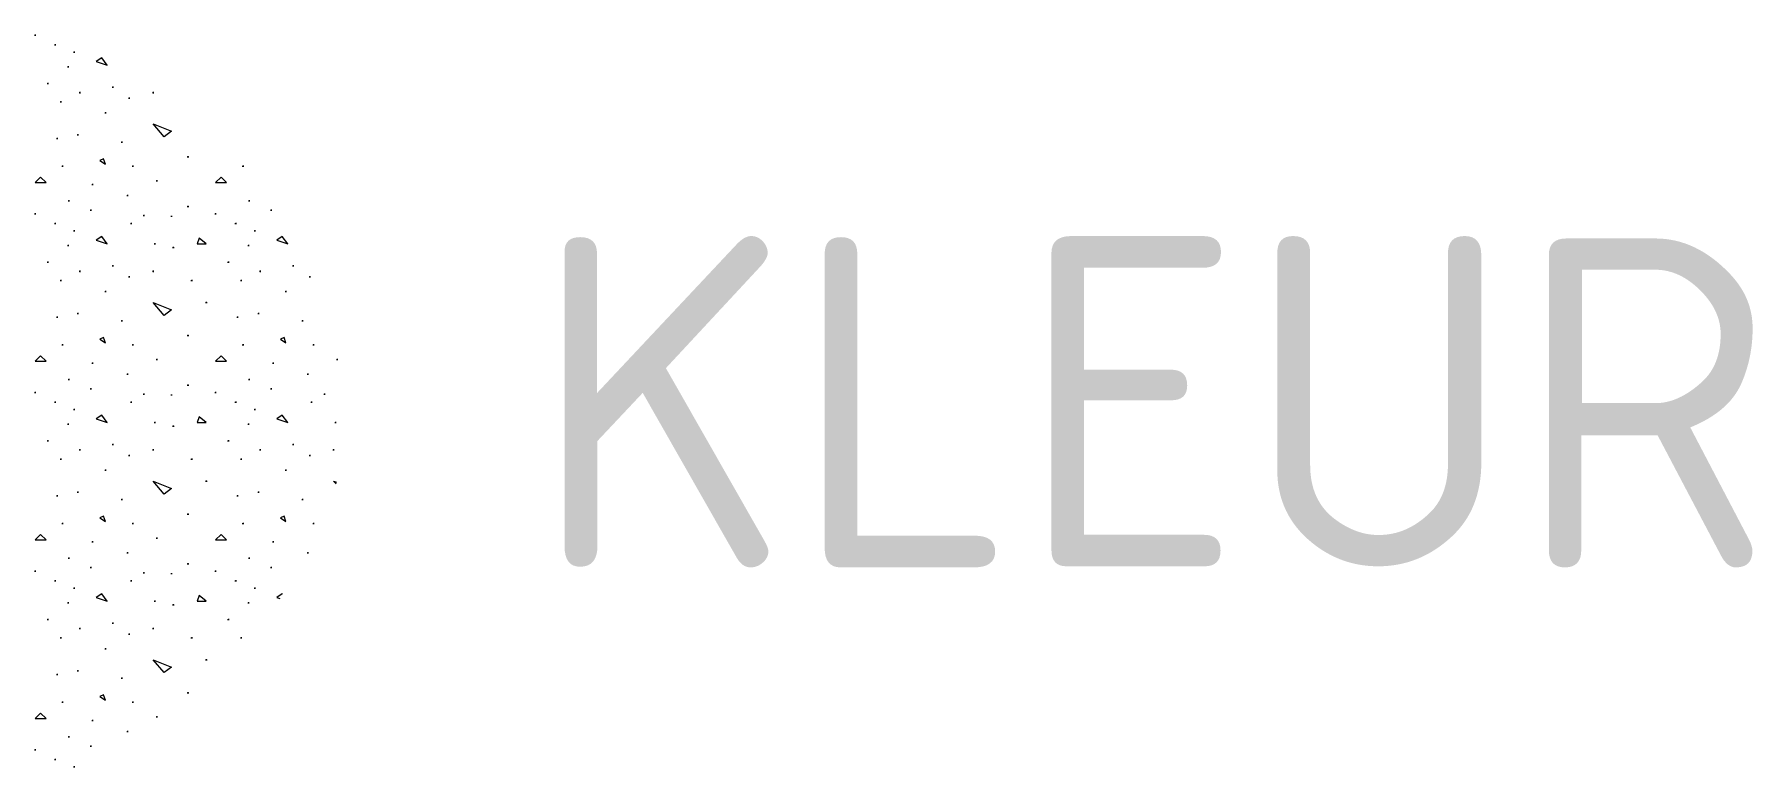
# Model space of a CAD drawing. Header units: metres. Extents: x -5.5 to 13.2, y -2.9 to 3.
# Drawn here: x 3.82 to 13.19, y -1.99 to 2.01 of the extents above; entities that cross this region are included whole.
import ezdxf
from ezdxf.enums import TextEntityAlignment as Align

# ---------------------------------------------------------------- set-up
doc = ezdxf.new("R2010")
doc.units = ezdxf.units.M
doc.styles.add('NLCS-ISO', font='NLCS-ISO.ttf')

msp = doc.modelspace()

# ---------------------------------------------------------------- linework, layer by layer
for p, q in [((3.8181, 2.0014), (3.8256, 2.0014)), ((3.8219, 2.0051), (3.8219, 1.9976)), ((3.9281, 1.9476), (3.9356, 1.9476)), ((3.9318, 1.9513), (3.9318, 1.9439)), ((4.032, 1.9076), (4.0395, 1.9076)), ((4.0358, 1.9113), (4.0358, 1.9038)), ((4.1857, 1.8776), (4.1557, 1.8576)), ((4.2158, 1.8376), (4.1857, 1.8776)), ((3.9981, 1.8276), (4.0019, 1.8276)), ((4.0019, 1.8313), (4.0019, 1.8238)), ((4.1557, 1.8576), (4.2158, 1.8376)), ((3.8881, 1.7376), (3.8956, 1.7376)), ((3.8919, 1.7413), (3.8919, 1.7338)), ((4.062, 1.6876), (4.0695, 1.6876)), ((4.0658, 1.6913), (4.0658, 1.6838)), ((4.242, 1.7176), (4.2495, 1.7176)), ((4.2458, 1.7213), (4.2458, 1.7138)), ((4.462, 1.6876), (4.4695, 1.6876)), ((4.4658, 1.6913), (4.4658, 1.6838)), ((3.9581, 1.6376), (3.9656, 1.6376)), ((3.9619, 1.6413), (3.9619, 1.6338)), ((4.332, 1.6576), (4.3395, 1.6576)), ((4.3358, 1.6613), (4.3358, 1.6538)), ((4.202, 1.5776), (4.2095, 1.5776)), ((4.2058, 1.5814), (4.2058, 1.5738)), ((4.4658, 1.5176), (4.5657, 1.4776)), ((4.5258, 1.4476), (4.4658, 1.5176)), ((3.9381, 1.4376), (3.9456, 1.4376)), ((3.9419, 1.4413), (3.9419, 1.4339)), ((4.052, 1.4576), (4.0595, 1.4576)), ((4.0558, 1.4613), (4.0558, 1.4539)), ((4.292, 1.4176), (4.2995, 1.4176)), ((4.2958, 1.4213), (4.2958, 1.4138)), ((4.5657, 1.4776), (4.5258, 1.4476)), ((4.1957, 1.3276), (4.1757, 1.3176)), ((4.1757, 1.3176), (4.2058, 1.2976)), ((4.2058, 1.2976), (4.1957, 1.3276)), ((4.652, 1.3376), (4.6595, 1.3376)), ((4.6558, 1.3413), (4.6558, 1.3338)), ((3.8519, 1.2276), (3.8219, 1.1976)), ((3.8819, 1.1976), (3.8519, 1.2276)), ((3.9681, 1.2876), (3.9756, 1.2876)), ((3.9719, 1.2913), (3.9719, 1.2838)), ((4.352, 1.2876), (4.3595, 1.2876)), ((4.3558, 1.2913), (4.3558, 1.2838)), ((4.8358, 1.2276), (4.8058, 1.1976)), ((4.8658, 1.1976), (4.8358, 1.2276)), ((4.952, 1.2876), (4.9595, 1.2876)), ((4.9558, 1.2913), (4.9558, 1.2838)), ((3.8219, 1.1976), (3.8819, 1.1976)), ((4.132, 1.1876), (4.1395, 1.1876)), ((4.1358, 1.1913), (4.1358, 1.1839)), ((4.322, 1.1276), (4.3295, 1.1276)), ((4.3258, 1.1313), (4.3258, 1.1238)), ((4.482, 1.2076), (4.4895, 1.2076)), ((4.4858, 1.2113), (4.4858, 1.2038)), ((4.8058, 1.1976), (4.8658, 1.1976)), ((3.8219, 1.0313), (3.8219, 1.0238)), ((4.002, 1.0976), (4.0095, 1.0976)), ((4.0058, 1.1014), (4.0058, 1.0938)), ((4.122, 1.0476), (4.1295, 1.0476)), ((4.1258, 1.0513), (4.1258, 1.0438)), ((4.652, 1.0676), (4.6595, 1.0676)), ((4.6558, 1.0714), (4.6558, 1.0638)), ((4.8058, 1.0313), (4.8058, 1.0238)), ((4.9859, 1.0976), (4.9934, 1.0976)), ((4.9897, 1.1014), (4.9897, 1.0938)), ((5.1059, 1.0476), (5.1134, 1.0476)), ((5.1097, 1.0513), (5.1097, 1.0438)), ((3.8181, 1.0276), (3.8256, 1.0276)), ((3.9281, 0.9738), (3.9356, 0.9738)), ((3.9318, 0.9776), (3.9318, 0.9701)), ((4.0358, 0.9375), (4.0358, 0.93)), ((4.342, 0.9738), (4.3495, 0.9738)), ((4.3457, 0.9776), (4.3457, 0.9701)), ((4.412, 1.0176), (4.4195, 1.0176)), ((4.4158, 1.0213), (4.4158, 1.0138)), ((4.562, 1.0138), (4.5695, 1.0138)), ((4.5657, 1.0138), (4.5657, 1.01)), ((4.802, 1.0276), (4.8095, 1.0276)), ((4.912, 0.9738), (4.9195, 0.9738)), ((4.9158, 0.9776), (4.9158, 0.9701)), ((5.0197, 0.9375), (5.0197, 0.93)), ((3.9981, 0.8538), (4.0019, 0.8538)), ((4.0019, 0.8575), (4.0019, 0.85)), ((4.032, 0.9338), (4.0395, 0.9338)), ((4.1857, 0.9038), (4.1557, 0.8838)), ((4.1557, 0.8838), (4.2158, 0.8638)), ((4.2158, 0.8638), (4.1857, 0.9038)), ((4.472, 0.8638), (4.4795, 0.8638)), ((4.4758, 0.8675), (4.4758, 0.86)), ((4.572, 0.8438), (4.5795, 0.8438)), ((4.5758, 0.8475), (4.5758, 0.84)), ((4.7158, 0.8938), (4.7057, 0.8638)), ((4.7057, 0.8638), (4.7557, 0.8638)), ((4.7557, 0.8638), (4.7158, 0.8938)), ((4.982, 0.8538), (4.9858, 0.8538)), ((4.9858, 0.8575), (4.9858, 0.85)), ((5.0159, 0.9338), (5.0234, 0.9338)), ((5.1696, 0.9038), (5.1396, 0.8838)), ((5.1396, 0.8838), (5.1997, 0.8638)), ((5.1997, 0.8638), (5.1696, 0.9038)), ((3.8881, 0.7638), (3.8956, 0.7638)), ((3.8919, 0.7675), (3.8919, 0.76)), ((4.872, 0.7638), (4.8795, 0.7638)), ((4.8758, 0.7675), (4.8758, 0.76)), ((3.9581, 0.6638), (3.9656, 0.6638)), ((3.9619, 0.6675), (3.9619, 0.66)), ((4.062, 0.7138), (4.0695, 0.7138)), ((4.0658, 0.7175), (4.0658, 0.71)), ((4.242, 0.7438), (4.2495, 0.7438)), ((4.2458, 0.7475), (4.2458, 0.74)), ((4.332, 0.6838), (4.3395, 0.6838)), ((4.3358, 0.6875), (4.3358, 0.68)), ((4.462, 0.7138), (4.4695, 0.7138)), ((4.4658, 0.7175), (4.4658, 0.71)), ((4.672, 0.6638), (4.6795, 0.6638)), ((4.6758, 0.6675), (4.6758, 0.66)), ((4.942, 0.6638), (4.9495, 0.6638)), ((4.9458, 0.6675), (4.9458, 0.66)), ((5.0459, 0.7138), (5.0534, 0.7138)), ((5.0497, 0.7175), (5.0497, 0.71)), ((5.2259, 0.7438), (5.2334, 0.7438)), ((5.2297, 0.7475), (5.2297, 0.74)), ((5.3159, 0.6838), (5.3234, 0.6838)), ((5.3197, 0.6875), (5.3197, 0.68)), ((4.202, 0.6038), (4.2095, 0.6038)), ((4.2058, 0.6076), (4.2058, 0.6001)), ((5.1859, 0.6038), (5.1934, 0.6038)), ((5.1897, 0.6076), (5.1897, 0.6001)), ((4.052, 0.4838), (4.0595, 0.4838)), ((4.0558, 0.4876), (4.0558, 0.4801)), ((4.4658, 0.5438), (4.5657, 0.5038)), ((4.5258, 0.4738), (4.4658, 0.5438)), ((4.5657, 0.5038), (4.5258, 0.4738)), ((4.752, 0.5438), (4.7595, 0.5438)), ((4.7557, 0.5475), (4.7557, 0.54)), ((5.0359, 0.4838), (5.0434, 0.4838)), ((5.0397, 0.4876), (5.0397, 0.4801)), ((3.9381, 0.4638), (3.9456, 0.4638)), ((3.9419, 0.4676), (3.9419, 0.4601)), ((4.292, 0.4438), (4.2995, 0.4438)), ((4.2958, 0.4475), (4.2958, 0.44)), ((4.922, 0.4638), (4.9295, 0.4638)), ((4.9258, 0.4676), (4.9258, 0.4601)), ((5.2759, 0.4438), (5.2834, 0.4438)), ((5.2797, 0.4475), (5.2797, 0.44)), ((3.9681, 0.3138), (3.9756, 0.3138)), ((3.9719, 0.3175), (3.9719, 0.31)), ((4.1957, 0.3538), (4.1757, 0.3438)), ((4.1757, 0.3438), (4.2058, 0.3238)), ((4.2058, 0.3238), (4.1957, 0.3538)), ((4.352, 0.3138), (4.3595, 0.3138)), ((4.3558, 0.3175), (4.3558, 0.31)), ((4.652, 0.3638), (4.6595, 0.3638)), ((4.6558, 0.3675), (4.6558, 0.36)), ((4.952, 0.3138), (4.9595, 0.3138)), ((4.9558, 0.3175), (4.9558, 0.31)), ((5.1796, 0.3538), (5.1596, 0.3438)), ((5.1596, 0.3438), (5.1897, 0.3238)), ((5.1897, 0.3238), (5.1796, 0.3538)), ((5.3359, 0.3138), (5.3434, 0.3138)), ((5.3397, 0.3175), (5.3397, 0.31)), ((3.8519, 0.2538), (3.8219, 0.2238)), ((3.8219, 0.2238), (3.8819, 0.2238)), ((3.8819, 0.2238), (3.8519, 0.2538)), ((4.132, 0.2138), (4.1395, 0.2138)), ((4.1358, 0.2176), (4.1358, 0.2101)), ((4.482, 0.2338), (4.4895, 0.2338)), ((4.4858, 0.2375), (4.4858, 0.23)), ((4.8358, 0.2538), (4.8058, 0.2238)), ((4.8058, 0.2238), (4.8658, 0.2238)), ((4.8658, 0.2238), (4.8358, 0.2538)), ((5.1159, 0.2138), (5.1234, 0.2138)), ((5.1197, 0.2176), (5.1197, 0.2101)), ((5.4659, 0.2338), (5.4734, 0.2338)), ((5.4697, 0.2375), (5.4697, 0.23)), ((4.002, 0.1238), (4.0095, 0.1238)), ((4.0058, 0.1275), (4.0058, 0.1201)), ((4.322, 0.1538), (4.3295, 0.1538)), ((4.3258, 0.1575), (4.3258, 0.15)), ((4.652, 0.0938), (4.6595, 0.0938)), ((4.6558, 0.0976), (4.6558, 0.0901)), ((4.9859, 0.1238), (4.9934, 0.1238)), ((4.9897, 0.1275), (4.9897, 0.1201)), ((5.3059, 0.1538), (5.3134, 0.1538)), ((5.3097, 0.1575), (5.3097, 0.15)), ((3.8181, 0.0538), (3.8256, 0.0538)), ((3.8219, 0.0575), (3.8219, 0.05)), ((3.9281, 0), (3.9356, 0)), ((3.9318, 0.0037), (3.9318, -0.0038)), ((4.122, 0.0738), (4.1295, 0.0738)), ((4.1258, 0.0775), (4.1258, 0.07)), ((4.342, 0), (4.3495, 0)), ((4.3457, 0.0037), (4.3457, -0.0038)), ((4.412, 0.0438), (4.4195, 0.0438)), ((4.4158, 0.0475), (4.4158, 0.04)), ((4.562, 0.04), (4.5695, 0.04)), ((4.5657, 0.04), (4.5657, 0.0362)), ((4.802, 0.0538), (4.8095, 0.0538)), ((4.8058, 0.0575), (4.8058, 0.05)), ((4.912, 0), (4.9195, 0)), ((4.9158, 0.0037), (4.9158, -0.0038)), ((5.1059, 0.0738), (5.1134, 0.0738)), ((5.1097, 0.0775), (5.1097, 0.07)), ((5.3259, 0), (5.3334, 0)), ((5.3296, 0.0037), (5.3296, -0.0038)), ((5.3959, 0.0438), (5.4034, 0.0438)), ((5.3997, 0.0475), (5.3997, 0.04)), ((4.032, -0.04), (4.0395, -0.04)), ((4.0358, -0.0363), (4.0358, -0.0438)), ((4.1857, -0.07), (4.1557, -0.09)), ((4.1557, -0.09), (4.2158, -0.11)), ((4.2158, -0.11), (4.1857, -0.07)), ((4.7158, -0.08), (4.7057, -0.11)), ((4.7557, -0.11), (4.7158, -0.08)), ((5.0159, -0.04), (5.0234, -0.04)), ((5.0197, -0.0363), (5.0197, -0.0438)), ((5.1696, -0.07), (5.1396, -0.09)), ((5.1396, -0.09), (5.1997, -0.11)), ((5.1997, -0.11), (5.1696, -0.07)), ((3.9981, -0.12), (4.0019, -0.12)), ((4.0019, -0.1163), (4.0019, -0.1238)), ((4.472, -0.11), (4.4795, -0.11)), ((4.4758, -0.1063), (4.4758, -0.1138)), ((4.572, -0.13), (4.5795, -0.13)), ((4.5758, -0.1263), (4.5758, -0.1338)), ((4.7057, -0.11), (4.7557, -0.11)), ((4.982, -0.12), (4.9858, -0.12)), ((4.9858, -0.1163), (4.9858, -0.1238)), ((5.4559, -0.11), (5.4634, -0.11)), ((5.4597, -0.1063), (5.4597, -0.1138)), ((3.8881, -0.21), (3.8956, -0.21)), ((3.8919, -0.2063), (3.8919, -0.2138)), ((4.062, -0.26), (4.0695, -0.26)), ((4.0658, -0.2563), (4.0658, -0.2638)), ((4.242, -0.23), (4.2495, -0.23)), ((4.2458, -0.2263), (4.2458, -0.2338)), ((4.462, -0.26), (4.4695, -0.26)), ((4.4658, -0.2563), (4.4658, -0.2638)), ((4.872, -0.21), (4.8795, -0.21)), ((4.8758, -0.2063), (4.8758, -0.2138)), ((5.0459, -0.26), (5.0534, -0.26)), ((5.0497, -0.2563), (5.0497, -0.2638)), ((5.2259, -0.23), (5.2334, -0.23)), ((5.2297, -0.2263), (5.2297, -0.2338)), ((5.4459, -0.26), (5.4534, -0.26)), ((5.4497, -0.2563), (5.4497, -0.2638)), ((3.9581, -0.31), (3.9656, -0.31)), ((3.9619, -0.3063), (3.9619, -0.3138)), ((4.202, -0.37), (4.2095, -0.37)), ((4.2058, -0.3663), (4.2058, -0.3738)), ((4.332, -0.29), (4.3395, -0.29)), ((4.3358, -0.2863), (4.3358, -0.2938)), ((4.672, -0.31), (4.6795, -0.31)), ((4.6758, -0.3063), (4.6758, -0.3138)), ((4.942, -0.31), (4.9495, -0.31)), ((4.9458, -0.3063), (4.9458, -0.3138)), ((5.1859, -0.37), (5.1934, -0.37)), ((5.1897, -0.3663), (5.1897, -0.3738)), ((5.3159, -0.29), (5.3234, -0.29)), ((5.3197, -0.2863), (5.3197, -0.2938)), ((4.4658, -0.43), (4.5657, -0.47)), ((4.5258, -0.5), (4.4658, -0.43)), ((4.752, -0.43), (4.7595, -0.43)), ((4.7557, -0.4263), (4.7557, -0.4338)), ((5.4497, -0.43), (5.4653, -0.4363)), ((5.4628, -0.4453), (5.4497, -0.43)), ((3.9381, -0.51), (3.9456, -0.51)), ((3.9419, -0.5062), (3.9419, -0.5137)), ((4.052, -0.49), (4.0595, -0.49)), ((4.0558, -0.4863), (4.0558, -0.4938)), ((4.292, -0.53), (4.2995, -0.53)), ((4.2958, -0.5263), (4.2958, -0.5338)), ((4.5657, -0.47), (4.5258, -0.5)), ((4.922, -0.51), (4.9295, -0.51)), ((4.9258, -0.5062), (4.9258, -0.5137)), ((5.0359, -0.49), (5.0434, -0.49)), ((5.0397, -0.4863), (5.0397, -0.4938)), ((5.2759, -0.53), (5.2834, -0.53)), ((5.2797, -0.5263), (5.2797, -0.5338)), ((4.1957, -0.62), (4.1757, -0.63)), ((4.1757, -0.63), (4.2058, -0.65)), ((4.2058, -0.65), (4.1957, -0.62)), ((4.652, -0.61), (4.6595, -0.61)), ((4.6558, -0.6063), (4.6558, -0.6138)), ((5.1796, -0.62), (5.1596, -0.63)), ((5.1596, -0.63), (5.1897, -0.65)), ((5.1897, -0.65), (5.1796, -0.62)), ((3.8519, -0.72), (3.8219, -0.75)), ((3.8819, -0.75), (3.8519, -0.72)), ((3.9681, -0.66), (3.9756, -0.66)), ((3.9719, -0.6563), (3.9719, -0.6638)), ((4.352, -0.66), (4.3595, -0.66)), ((4.3558, -0.6563), (4.3558, -0.6638)), ((4.482, -0.74), (4.4895, -0.74)), ((4.4858, -0.7363), (4.4858, -0.7438)), ((4.8358, -0.72), (4.8058, -0.75)), ((4.8658, -0.75), (4.8358, -0.72)), ((4.952, -0.66), (4.9595, -0.66)), ((4.9558, -0.6563), (4.9558, -0.6638)), ((5.3359, -0.66), (5.3434, -0.66)), ((5.3397, -0.6563), (5.3397, -0.6638)), ((3.8219, -0.75), (3.8819, -0.75)), ((4.132, -0.76), (4.1395, -0.76)), ((4.1358, -0.7562), (4.1358, -0.7638)), ((4.322, -0.82), (4.3295, -0.82)), ((4.3258, -0.8163), (4.3258, -0.8238)), ((4.8058, -0.75), (4.8658, -0.75)), ((5.1159, -0.76), (5.1234, -0.76)), ((5.1197, -0.7562), (5.1197, -0.7638)), ((5.3059, -0.82), (5.3134, -0.82)), ((5.3097, -0.8163), (5.3097, -0.8238)), ((3.8181, -0.92), (3.8256, -0.92)), ((3.8219, -0.9163), (3.8219, -0.9238)), ((4.002, -0.85), (4.0095, -0.85)), ((4.0058, -0.8462), (4.0058, -0.8538)), ((4.122, -0.9), (4.1295, -0.9)), ((4.1258, -0.8963), (4.1258, -0.9038)), ((4.412, -0.93), (4.4195, -0.93)), ((4.4158, -0.9263), (4.4158, -0.9338)), ((4.562, -0.9338), (4.5695, -0.9338)), ((4.5657, -0.9338), (4.5657, -0.9376)), ((4.652, -0.88), (4.6595, -0.88)), ((4.6558, -0.8763), (4.6558, -0.8838)), ((4.802, -0.92), (4.8095, -0.92)), ((4.8058, -0.9163), (4.8058, -0.9238)), ((4.9859, -0.85), (4.9934, -0.85)), ((4.9897, -0.8462), (4.9897, -0.8538)), ((5.1059, -0.9), (5.1134, -0.9)), ((5.1097, -0.8963), (5.1097, -0.9038)), ((3.9281, -0.9738), (3.9356, -0.9738)), ((3.9318, -0.9701), (3.9318, -0.9776)), ((4.032, -1.0138), (4.0395, -1.0138)), ((4.0358, -1.0101), (4.0358, -1.0176)), ((4.342, -0.9738), (4.3495, -0.9738)), ((4.3457, -0.9701), (4.3457, -0.9776)), ((4.912, -0.9738), (4.9195, -0.9738)), ((4.9158, -0.9701), (4.9158, -0.9776)), ((5.0159, -1.0138), (5.0234, -1.0138)), ((5.0197, -1.0101), (5.0197, -1.0176)), ((3.9981, -1.0938), (4.0019, -1.0938)), ((4.0019, -1.0901), (4.0019, -1.0976)), ((4.1857, -1.0438), (4.1557, -1.0638)), ((4.1557, -1.0638), (4.2158, -1.0838)), ((4.2158, -1.0838), (4.1857, -1.0438)), ((4.472, -1.0838), (4.4795, -1.0838)), ((4.4758, -1.0801), (4.4758, -1.0876)), ((4.572, -1.1038), (4.5795, -1.1038)), ((4.5758, -1.1001), (4.5758, -1.1076)), ((4.7158, -1.0538), (4.7057, -1.0838)), ((4.7057, -1.0838), (4.7557, -1.0838)), ((4.7557, -1.0838), (4.7158, -1.0538)), ((4.982, -1.0938), (4.9858, -1.0938)), ((4.9858, -1.0901), (4.9858, -1.0976)), ((5.1696, -1.0438), (5.1396, -1.0638)), ((5.1396, -1.0638), (5.1559, -1.0692)), ((5.1718, -1.0466), (5.1696, -1.0438)), ((3.8881, -1.1838), (3.8956, -1.1838)), ((3.8919, -1.1801), (3.8919, -1.1876)), ((4.242, -1.2038), (4.2495, -1.2038)), ((4.2458, -1.2001), (4.2458, -1.2076)), ((4.872, -1.1838), (4.8795, -1.1838)), ((4.8758, -1.1801), (4.8758, -1.1876)), ((3.9581, -1.2838), (3.9656, -1.2838)), ((3.9619, -1.2801), (3.9619, -1.2876)), ((4.062, -1.2338), (4.0695, -1.2338)), ((4.0658, -1.2301), (4.0658, -1.2376)), ((4.332, -1.2638), (4.3395, -1.2638)), ((4.3358, -1.2601), (4.3358, -1.2676)), ((4.462, -1.2338), (4.4695, -1.2338)), ((4.4658, -1.2301), (4.4658, -1.2376)), ((4.672, -1.2838), (4.6795, -1.2838)), ((4.6758, -1.2801), (4.6758, -1.2876)), ((4.942, -1.2838), (4.9495, -1.2838)), ((4.9458, -1.2801), (4.9458, -1.2876)), ((4.202, -1.3438), (4.2095, -1.3438)), ((4.2058, -1.3401), (4.2058, -1.3476)), ((4.4658, -1.4038), (4.5657, -1.4438)), ((4.5258, -1.4738), (4.4658, -1.4038)), ((4.752, -1.4038), (4.7595, -1.4038)), ((4.7557, -1.4001), (4.7557, -1.4076)), ((3.9381, -1.4838), (3.9456, -1.4838)), ((3.9419, -1.4801), (3.9419, -1.4875)), ((4.052, -1.4638), (4.0595, -1.4638)), ((4.0558, -1.4601), (4.0558, -1.4675)), ((4.5657, -1.4438), (4.5258, -1.4738)), ((4.292, -1.5038), (4.2995, -1.5038)), ((4.2958, -1.5001), (4.2958, -1.5076)), ((4.652, -1.5838), (4.6595, -1.5838)), ((4.6558, -1.5801), (4.6558, -1.5876)), ((3.9681, -1.6338), (3.9756, -1.6338)), ((3.9719, -1.6301), (3.9719, -1.6376)), ((4.1957, -1.5938), (4.1757, -1.6038)), ((4.1757, -1.6038), (4.2058, -1.6238)), ((4.2058, -1.6238), (4.1957, -1.5938)), ((4.352, -1.6338), (4.3595, -1.6338)), ((4.3558, -1.6301), (4.3558, -1.6376)), ((3.8519, -1.6938), (3.8219, -1.7238)), ((3.8219, -1.7238), (3.8819, -1.7238)), ((3.8819, -1.7238), (3.8519, -1.6938)), ((4.132, -1.7338), (4.1395, -1.7338)), ((4.1358, -1.7301), (4.1358, -1.7375)), ((4.482, -1.7138), (4.4895, -1.7138)), ((4.4858, -1.7101), (4.4858, -1.7176)), ((4.002, -1.8238), (4.0095, -1.8238)), ((4.0058, -1.82), (4.0058, -1.8276)), ((4.122, -1.8738), (4.1295, -1.8738)), ((4.1258, -1.8701), (4.1258, -1.8776)), ((4.322, -1.7938), (4.3295, -1.7938)), ((4.3258, -1.7901), (4.3258, -1.7976)), ((3.8181, -1.8938), (3.8256, -1.8938)), ((3.8219, -1.8901), (3.8219, -1.8976)), ((3.9281, -1.9476), (3.9356, -1.9476)), ((3.9318, -1.9439), (3.9318, -1.9513)), ((4.032, -1.9876), (4.0395, -1.9876)), ((4.0358, -1.9839), (4.0358, -1.9914))]:
    msp.add_line(p, q)

# ---------------------------------------------------------------- texts
at = {"style": 'NLCS-ISO'}
msp.add_attdef('KLEUR', text='', height=1.8, dxfattribs=at).set_placement((6.525, 0), align=Align.MIDDLE_LEFT)

doc.saveas('drawing.dxf')
